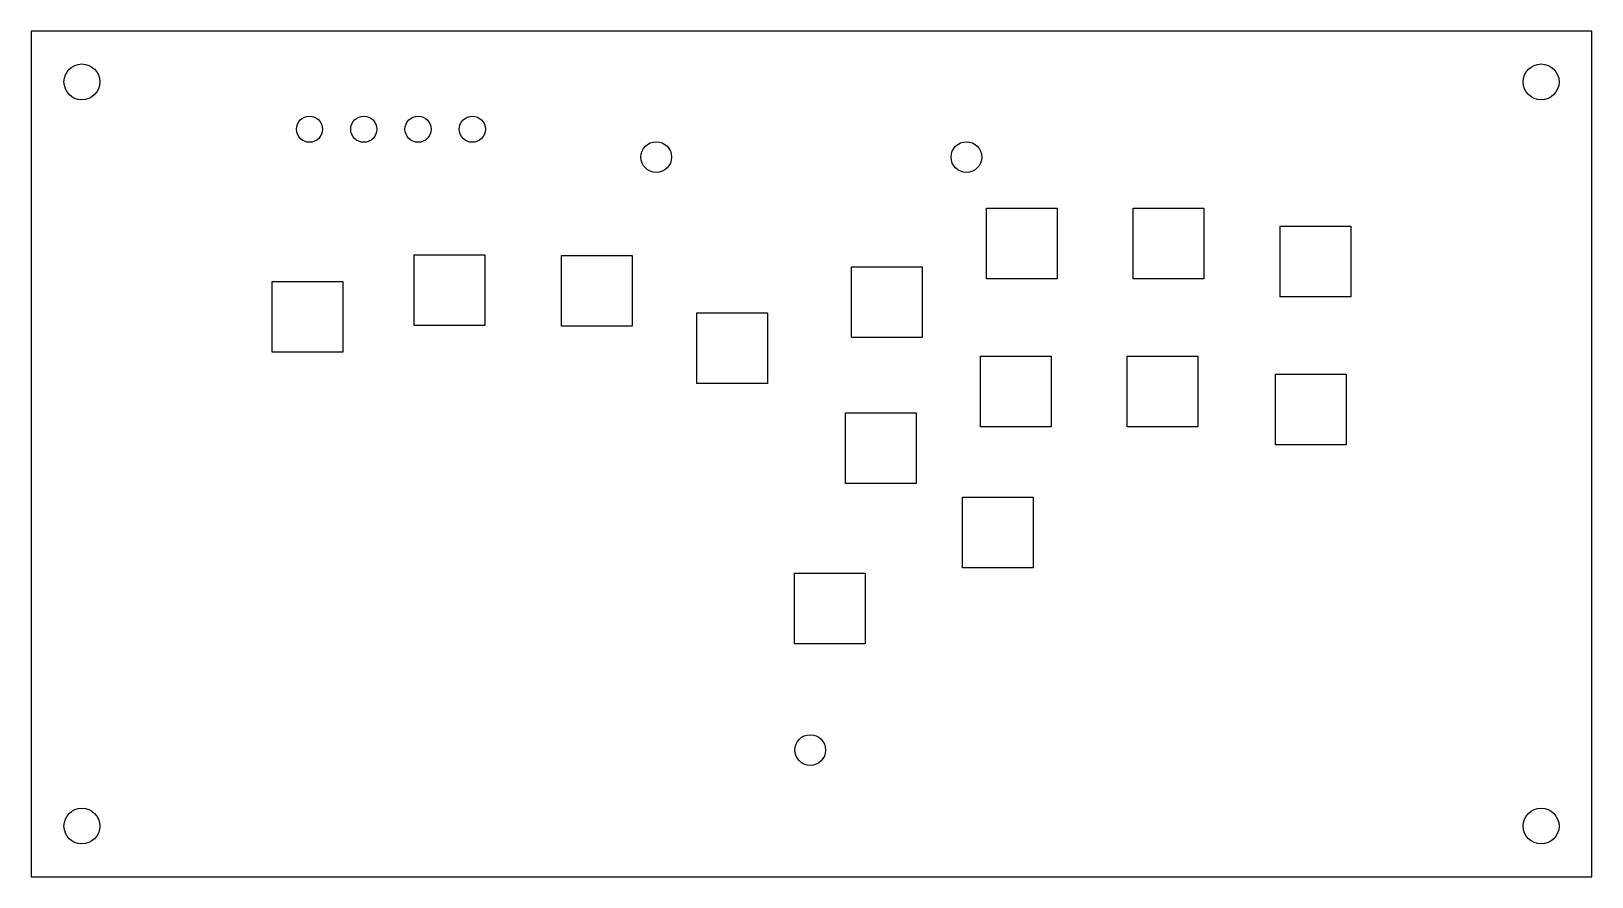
# Model space of a CAD drawing. Header units: millimetres. Extents: x 26 to 330, y 7 to 172.
import ezdxf

# ---------------------------------------------------------------- set-up
doc = ezdxf.new("R2010")
doc.units = ezdxf.units.MM
doc.header["$MEASUREMENT"] = 0
doc.layers.get('0').update_dxf_attribs({"lineweight": 0})

msp = doc.modelspace()

# ---------------------------------------------------------------- linework, layer by layer
at = {"color": 18, "lineweight": 25, "true_color": 0x000000}
for points in [[(330.38, 171.63), (25.58, 171.63), (25.58, 6.53), (330.38, 6.53)], [(212.16, 137.08), (225.96, 137.08), (225.96, 123.28), (212.16, 123.28)], [(254.59, 137.08), (254.59, 123.28), (240.79, 123.28), (240.79, 137.08)], [(283.33, 119.75), (269.53, 119.75), (269.53, 133.55), (283.33, 133.55)], [(100.35, 114.18), (100.35, 127.98), (114.15, 127.98), (114.15, 114.18)], [(129.17, 114.04), (129.17, 127.84), (142.97, 127.84), (142.97, 114.04)], [(185.8, 111.8), (185.8, 125.6), (199.6, 125.6), (199.6, 111.8)], [(86.46, 122.74), (86.46, 108.94), (72.66, 108.94), (72.66, 122.74)], [(169.38, 116.63), (169.38, 102.83), (155.58, 102.83), (155.58, 116.63)], [(210.99, 94.39), (210.99, 108.19), (224.79, 108.19), (224.79, 94.39)], [(253.41, 108.19), (253.41, 94.39), (239.61, 94.39), (239.61, 108.19)], [(268.61, 90.86), (268.61, 104.66), (282.41, 104.66), (282.41, 90.86)], [(198.44, 83.34), (184.64, 83.34), (184.64, 97.14), (198.44, 97.14)], [(221.28, 80.66), (221.28, 66.86), (207.48, 66.86), (207.48, 80.66)], [(174.64, 65.8), (188.44, 65.8), (188.44, 52), (174.64, 52)]]:
    msp.add_lwpolyline(points, close=True, dxfattribs=at)
for centre, radius in [((35.48, 161.73), 3.5), ((320.48, 161.73), 3.5), ((79.93, 152.49), 2.55), ((90.53, 152.49), 2.55), ((101.13, 152.49), 2.55), ((111.73, 152.49), 2.55), ((147.65, 147.05), 3), ((208.24, 147.05), 3), ((177.73, 31.27), 3), ((35.48, 16.43), 3.5), ((320.48, 16.43), 3.5)]:
    msp.add_circle(centre, radius, dxfattribs=at)

doc.saveas('drawing.dxf')
